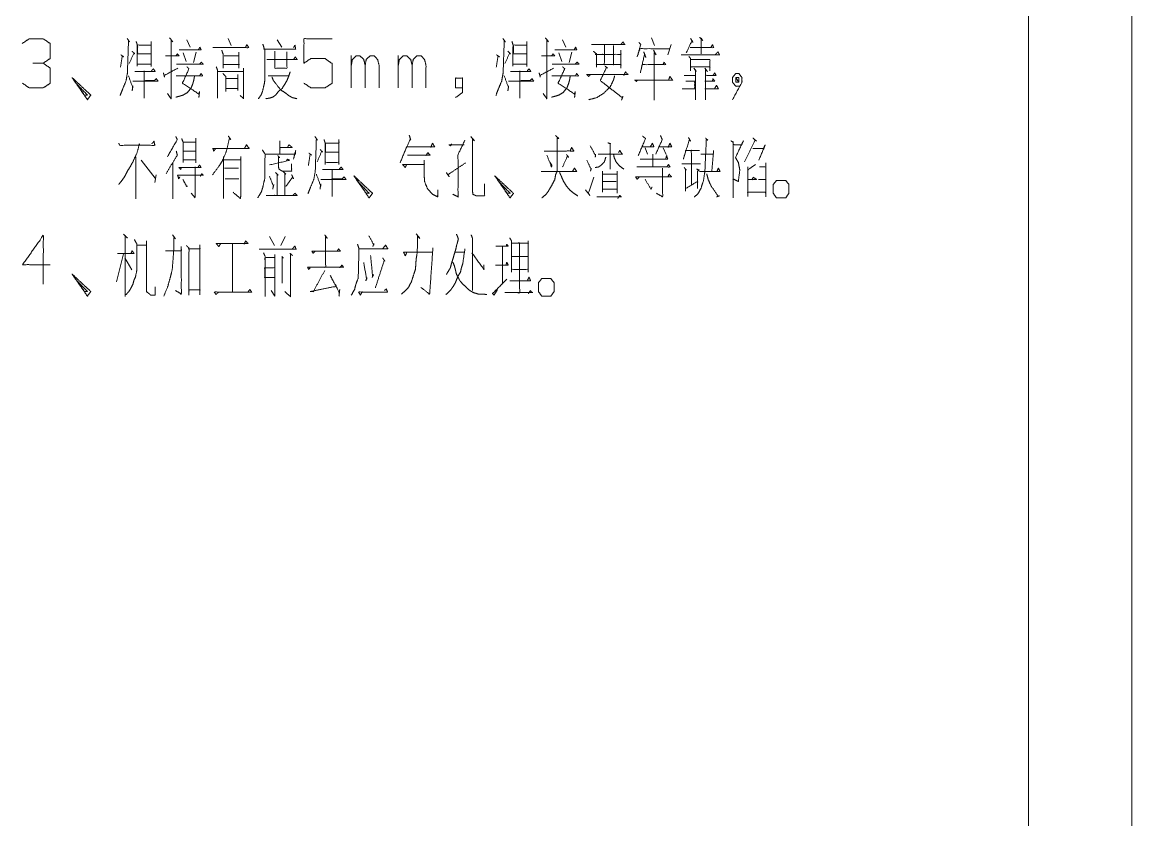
# Model space of a CAD drawing. Header units: millimetres. Extents: x 2210 to 79821, y -19430 to 2344.
# Drawn here: x 3760.3 to 3814.1, y 1716.4 to 1755.1 of the extents above; entities that cross this region are included whole.
import ezdxf

# ---------------------------------------------------------------- set-up
doc = ezdxf.new("R2010")
doc.units = ezdxf.units.MM
doc.layers.add('101', color=7, linetype='Continuous', true_color=0xffffff)

msp = doc.modelspace()

# ---------------------------------------------------------------- linework, layer by layer
at = {"layer": '101', "color": 133, "linetype": 'Continuous', "lineweight": 18}
for p, q in [((3814.079, 1492.822), (3814.079, 1789.822)), ((3809.079, 1497.822), (3809.079, 1784.822))]:
    msp.add_line(p, q, dxfattribs=at)
at = {"layer": '101', "color": 72, "linetype": 'Continuous', "lineweight": 18}
for p, q in [((3768.273, 1754.23), (3768.432, 1753.88)), ((3770.284, 1754.305), (3770.425, 1753.955)), ((3772.649, 1754.23), (3772.879, 1753.88)), ((3786.484, 1754.23), (3786.644, 1753.88)), ((3790.79, 1754.33), (3790.949, 1753.955)), ((3791.744, 1754.005), (3791.585, 1753.505)), ((3768.096, 1753.605), (3768.237, 1753.18)), ((3768.732, 1753.63), (3768.591, 1753.13)), ((3770.09, 1753.455), (3770.797, 1753.455)), ((3770.797, 1753.63), (3770.797, 1752.855)), ((3776.247, 1751.905), (3776.247, 1753.48)), ((3778.524, 1751.905), (3778.524, 1753.48)), ((3786.308, 1753.605), (3786.449, 1753.18)), ((3786.944, 1753.63), (3786.803, 1753.13)), ((3770.037, 1753.03), (3770.832, 1753.03)), ((3769.789, 1752.705), (3771.026, 1752.705)), ((3770.16, 1752.355), (3770.708, 1752.355)), ((3770.744, 1752.555), (3770.744, 1751.78)), ((3772.225, 1752.48), (3773.232, 1752.48)), ((3770.16, 1751.88), (3770.708, 1751.88)), ((3768.131, 1749.268), (3768.715, 1749.268)), ((3768.715, 1749.468), (3768.715, 1748.268)), ((3765.802, 1748.568), (3765.802, 1746.518)), ((3768.131, 1748.843), (3768.715, 1748.843)), ((3790.489, 1748.993), (3790.596, 1748.693)), ((3790.861, 1748.693), (3790.861, 1748.068)), ((3791.356, 1748.993), (3791.515, 1748.668)), ((3766.067, 1748.393), (3766.739, 1747.518)), ((3767.601, 1748.268), (3767.601, 1746.518)), ((3768.131, 1748.418), (3768.715, 1748.418)), ((3768.679, 1748.068), (3768.679, 1746.618)), ((3770.107, 1748.018), (3770.779, 1748.018)), ((3766.792, 1747.693), (3766.721, 1747.318)), ((3770.125, 1747.493), (3770.797, 1747.493)), ((3795.979, 1747.468), (3796.315, 1747.468)), ((3768.679, 1746.568), (3768.485, 1746.793)), ((3770.496, 1744.355), (3770.496, 1742.005)), ((3770.496, 1744.33), (3770.496, 1742.005)), ((3772.278, 1744.705), (3772.525, 1744.255)), ((3773.038, 1744.705), (3772.826, 1744.255)), ((3765.201, 1743.855), (3764.865, 1742.505)), ((3781.295, 1743.93), (3781.719, 1743.93)), ((3783.572, 1744.205), (3783.572, 1742.38)), ((3784.014, 1743.73), (3784.791, 1743.73)), ((3765.271, 1743.655), (3765.607, 1743.08)), ((3772.366, 1742.08), (3772.543, 1741.805))]:
    msp.add_line(p, q, dxfattribs=at)
for points, knots in [([(3761.319, 1753.105), (3761.655, 1753.33), (3761.655, 1754.055), (3761.319, 1754.28), (3760.63, 1754.28), (3760.294, 1754.055)], [0, 0, 0.153873, 0.429854, 0.583727, 0.846127, 1, 1]), ([(3765.378, 1754.305), (3765.501, 1754.13), (3765.448, 1754.205), (3765.395, 1752.63), (3765.325, 1752.23), (3765.165, 1751.855), (3765.042, 1751.53)], [0, 0, 0.070422, 0.10061, 0.618424, 0.751895, 0.885738, 1, 1]), ([(3765.819, 1754.155), (3765.872, 1754.005), (3765.872, 1752.955), (3765.872, 1753.055), (3766.544, 1753.055), (3766.544, 1752.955), (3766.544, 1754.155), (3766.544, 1753.98), (3765.89, 1753.98), (3765.89, 1753.555), (3766.526, 1753.555)], [0, 0, 0.030769, 0.233823, 0.253162, 0.383052, 0.402391, 0.634454, 0.668295, 0.794764, 0.876953, 1, 1]), ([(3767.442, 1754.33), (3767.601, 1754.13), (3767.513, 1754.205), (3767.513, 1751.38), (3767.336, 1751.63)], [0, 0, 0.072962, 0.106059, 0.912594, 1, 1]), ([(3769.542, 1753.855), (3771.274, 1753.855), (3771.185, 1754.005), (3771.115, 1753.855)], [0, 0, 0.835945, 0.919961, 1, 1]), ([(3771.96, 1754.03), (3772.03, 1753.78), (3773.55, 1753.78), (3773.515, 1753.98), (3773.444, 1753.855)], [0, 0, 0.122172, 0.836958, 0.932466, 1, 1]), ([(3773.953, 1752.13), (3774.289, 1751.905), (3774.978, 1751.905), (3775.314, 1752.13), (3775.314, 1753.08), (3774.978, 1753.33), (3774.289, 1753.33), (3773.953, 1753.105), (3773.953, 1754.28), (3775.314, 1754.28)], [0, 0, 0.062226, 0.168346, 0.230572, 0.376815, 0.441264, 0.547384, 0.60961, 0.790489, 1, 1]), ([(3783.589, 1754.305), (3783.713, 1754.13), (3783.66, 1754.205), (3783.607, 1752.63), (3783.536, 1752.23), (3783.377, 1751.855), (3783.254, 1751.53)], [0, 0, 0.070423, 0.10061, 0.618426, 0.751894, 0.885743, 1, 1]), ([(3784.031, 1754.155), (3784.084, 1754.005), (3784.084, 1752.955), (3784.084, 1753.055), (3784.756, 1753.055), (3784.756, 1752.955), (3784.756, 1754.155), (3784.756, 1753.98), (3784.102, 1753.98), (3784.102, 1753.555), (3784.738, 1753.555)], [0, 0, 0.030769, 0.233823, 0.253162, 0.383044, 0.402383, 0.634446, 0.668287, 0.794756, 0.876945, 1, 1]), ([(3785.654, 1754.33), (3785.813, 1754.13), (3785.724, 1754.205), (3785.724, 1751.38), (3785.548, 1751.63)], [0, 0, 0.072962, 0.106059, 0.912594, 1, 1]), ([(3787.895, 1754.005), (3789.503, 1754.005), (3789.415, 1754.13), (3789.309, 1754.005)], [0, 0, 0.835362, 0.91487, 1, 1]), ([(3787.983, 1753.68), (3788.125, 1753.555), (3788.125, 1752.905), (3788.125, 1753.03), (3789.309, 1753.03), (3789.309, 1752.855), (3789.309, 1753.73), (3789.309, 1753.53), (3788.072, 1753.53), (3788.513, 1753.53), (3788.513, 1753.98), (3788.513, 1753.03), (3788.955, 1753.03), (3788.955, 1753.955)], [0, 0, 0.024059, 0.106925, 0.122863, 0.27384, 0.296152, 0.407703, 0.433198, 0.590931, 0.647262, 0.70463, 0.825742, 0.882077, 1, 1]), ([(3790.189, 1754.105), (3790.277, 1754.005), (3790.101, 1753.405), (3790.242, 1753.805), (3791.656, 1753.805)], [0, 0, 0.051378, 0.292214, 0.455565, 1, 1]), ([(3792.695, 1754.305), (3792.801, 1754.105), (3792.766, 1754.205), (3792.483, 1753.605)], [0, 0, 0.227333, 0.333855, 1, 1]), ([(3792.678, 1753.855), (3793.809, 1753.855), (3793.756, 1754.005), (3793.685, 1753.88)], [0, 0, 0.788886, 0.899838, 1, 1]), ([(3793.137, 1754.355), (3793.279, 1754.205), (3793.208, 1754.305), (3793.208, 1753.555)], [0, 0, 0.191107, 0.304639, 1, 1]), ([(3765.077, 1753.505), (3765.218, 1753.405), (3765.148, 1753.455), (3765.059, 1752.905)], [0, 0, 0.212014, 0.318021, 1, 1]), ([(3765.625, 1753.68), (3765.749, 1753.555), (3765.713, 1753.605), (3765.484, 1753.08)], [0, 0, 0.217053, 0.292634, 1, 1]), ([(3767.247, 1753.455), (3767.901, 1753.455), (3767.813, 1753.555), (3767.742, 1753.455)], [0, 0, 0.718726, 0.865406, 1, 1]), ([(3767.901, 1753.755), (3768.962, 1753.755), (3768.909, 1753.88), (3768.838, 1753.755)], [0, 0, 0.79149, 0.892828, 1, 1]), ([(3769.966, 1753.73), (3770.037, 1753.53), (3770.037, 1752.855)], [0, 0, 0.239101, 1, 1]), ([(3772.048, 1753.78), (3772.048, 1752.23), (3772.03, 1752.105), (3771.942, 1751.73), (3771.871, 1751.555), (3771.747, 1751.38)], [0, 0, 0.628913, 0.680135, 0.836459, 0.913039, 1, 1]), ([(3772.154, 1753.28), (3773.621, 1753.28), (3773.533, 1753.405), (3773.444, 1753.28)], [0, 0, 0.827343, 0.913678, 1, 1]), ([(3772.543, 1753.68), (3772.543, 1752.855), (3773.126, 1752.855), (3773.126, 1753.655)], [0, 0, 0.373592, 0.637724, 1, 1]), ([(3776.247, 1753.005), (3776.3, 1753.28), (3776.477, 1753.455), (3776.672, 1753.455), (3776.848, 1753.28), (3776.919, 1753.005), (3776.919, 1751.905)], [0, 0, 0.11888, 0.224451, 0.306978, 0.412562, 0.533085, 1, 1]), ([(3776.919, 1753.005), (3776.972, 1753.28), (3777.149, 1753.455), (3777.361, 1753.455), (3777.52, 1753.28), (3777.591, 1753.005), (3777.591, 1751.905)], [0, 0, 0.118603, 0.223944, 0.313758, 0.413912, 0.534159, 1, 1]), ([(3778.524, 1753.005), (3778.577, 1753.28), (3778.754, 1753.455), (3778.948, 1753.455), (3779.125, 1753.28), (3779.195, 1753.005), (3779.195, 1751.905)], [0, 0, 0.118882, 0.224453, 0.306982, 0.412554, 0.53308, 1, 1]), ([(3779.195, 1753.005), (3779.248, 1753.28), (3779.425, 1753.455), (3779.637, 1753.455), (3779.796, 1753.28), (3779.867, 1753.005), (3779.867, 1751.905)], [0, 0, 0.118606, 0.223933, 0.313763, 0.413917, 0.534162, 1, 1]), ([(3783.289, 1753.505), (3783.43, 1753.405), (3783.36, 1753.455), (3783.271, 1752.905)], [0, 0, 0.212014, 0.318021, 1, 1]), ([(3783.837, 1753.68), (3783.961, 1753.555), (3783.925, 1753.605), (3783.695, 1753.08)], [0, 0, 0.217081, 0.292659, 1, 1]), ([(3785.459, 1753.455), (3786.113, 1753.455), (3786.025, 1753.555), (3785.954, 1753.455)], [0, 0, 0.718726, 0.865406, 1, 1]), ([(3786.113, 1753.755), (3787.174, 1753.755), (3787.121, 1753.88), (3787.05, 1753.755)], [0, 0, 0.791493, 0.892823, 1, 1]), ([(3790.419, 1753.655), (3790.525, 1753.38), (3790.454, 1753.505), (3790.26, 1752.63), (3790.348, 1753.03), (3791.479, 1753.03), (3791.409, 1753.155), (3791.356, 1753.03)], [0, 0, 0.093421, 0.138937, 0.423046, 0.552892, 0.911446, 0.956962, 1, 1]), ([(3790.896, 1753.73), (3791.02, 1753.505), (3790.931, 1753.605), (3790.931, 1751.305)], [0, 0, 0.095448, 0.145059, 1, 1]), ([(3792.236, 1753.505), (3794.092, 1753.505), (3794.021, 1753.655), (3793.897, 1753.53)], [0, 0, 0.844507, 0.919967, 1, 1]), ([(3792.607, 1753.43), (3792.695, 1753.33), (3792.695, 1752.73), (3792.695, 1752.93), (3793.632, 1752.93), (3793.632, 1752.73), (3793.632, 1753.28), (3792.678, 1753.28)], [0, 0, 0.037336, 0.205182, 0.261133, 0.523193, 0.579144, 0.733002, 1, 1]), ([(3760.312, 1752.13), (3760.63, 1751.905), (3761.319, 1751.905), (3761.655, 1752.13), (3761.655, 1752.855), (3761.319, 1753.105), (3760.807, 1753.105)], [0, 0, 0.124123, 0.343689, 0.472444, 0.703374, 0.836728, 1, 1]), ([(3767.141, 1752.63), (3767.194, 1752.43), (3767.177, 1752.505), (3767.831, 1752.855)], [0, 0, 0.201719, 0.27684, 1, 1]), ([(3767.778, 1753.055), (3769.068, 1753.055), (3768.98, 1753.155), (3768.891, 1753.055)], [0, 0, 0.828585, 0.914293, 1, 1]), ([(3768.273, 1752.93), (3768.379, 1752.83), (3768.061, 1752.13), (3768.856, 1751.605), (3768.891, 1751.73), (3768.856, 1751.43)], [0, 0, 0.063395, 0.397755, 0.812163, 0.868648, 1, 1]), ([(3769.701, 1752.93), (3769.754, 1752.78), (3769.754, 1751.405)], [0, 0, 0.103713, 1, 1]), ([(3771.026, 1752.855), (3771.026, 1751.38), (3770.867, 1751.53)], [0, 0, 0.870898, 1, 1]), ([(3785.353, 1752.63), (3785.406, 1752.43), (3785.389, 1752.505), (3786.043, 1752.855)], [0, 0, 0.201712, 0.276826, 1, 1]), ([(3785.99, 1753.055), (3787.28, 1753.055), (3787.191, 1753.155), (3787.103, 1753.055)], [0, 0, 0.828585, 0.914293, 1, 1]), ([(3786.484, 1752.93), (3786.591, 1752.83), (3786.272, 1752.13), (3787.068, 1751.605), (3787.103, 1751.73), (3787.068, 1751.43)], [0, 0, 0.063395, 0.397755, 0.812163, 0.868648, 1, 1]), ([(3788.549, 1752.955), (3788.673, 1752.855), (3788.62, 1752.905), (3788.319, 1752.255), (3789.38, 1751.43), (3789.415, 1751.505), (3789.344, 1751.305)], [0, 0, 0.061505, 0.089673, 0.366509, 0.885947, 0.917998, 1, 1]), ([(3792.854, 1752.855), (3792.96, 1752.705), (3792.925, 1752.78), (3792.925, 1751.33)], [0, 0, 0.107006, 0.155302, 1, 1]), ([(3793.385, 1752.855), (3793.508, 1752.705), (3793.42, 1752.78), (3793.42, 1751.33), (3793.42, 1752.505), (3793.932, 1752.505), (3793.862, 1752.63), (3793.773, 1752.505)], [0, 0, 0.051924, 0.082879, 0.4701, 0.783883, 0.920769, 0.959118, 1, 1]), ([(3762.854, 1752.18), (3763.455, 1751.555), (3763.313, 1751.555), (3762.712, 1752.405), (3763.455, 1751.33), (3763.614, 1751.555), (3762.712, 1752.405)], [0, 0, 0.178022, 0.207052, 0.420792, 0.689029, 0.745607, 1, 1]), ([(3765.448, 1752.48), (3765.66, 1751.905), (3765.66, 1752.005), (3765.625, 1751.755)], [0, 0, 0.634876, 0.738467, 1, 1]), ([(3765.66, 1752.23), (3766.88, 1752.23), (3766.792, 1752.355), (3766.703, 1752.255), (3766.208, 1752.255), (3766.208, 1752.73), (3766.208, 1751.405)], [0, 0, 0.320854, 0.36113, 0.396239, 0.526441, 0.651406, 1, 1]), ([(3765.749, 1752.705), (3766.739, 1752.705), (3766.65, 1752.83), (3766.562, 1752.73)], [0, 0, 0.775495, 0.895434, 1, 1]), ([(3768.644, 1752.455), (3768.608, 1752.255), (3768.555, 1752.08), (3768.485, 1751.905), (3768.308, 1751.68), (3768.096, 1751.555), (3767.937, 1751.505), (3767.742, 1751.455)], [0, 0, 0.13773, 0.261742, 0.389752, 0.583788, 0.750763, 0.863852, 1, 1]), ([(3767.76, 1752.48), (3769.05, 1752.48), (3768.962, 1752.605), (3768.909, 1752.505)], [0, 0, 0.828936, 0.927274, 1, 1]), ([(3770.019, 1752.605), (3770.16, 1752.455), (3770.16, 1751.73)], [0, 0, 0.221381, 1, 1]), ([(3773.285, 1752.68), (3773.197, 1752.43), (3773.126, 1752.255), (3773.02, 1752.08), (3772.896, 1751.88), (3772.737, 1751.755), (3772.578, 1751.555), (3772.437, 1751.455), (3772.278, 1751.405), (3772.101, 1751.38)], [0, 0, 0.141795, 0.242724, 0.352145, 0.477915, 0.586104, 0.722767, 0.815376, 0.90455, 1, 1]), ([(3772.401, 1752.43), (3772.472, 1752.255), (3772.826, 1751.805), (3773.055, 1751.655), (3773.214, 1751.53), (3773.391, 1751.43), (3773.603, 1751.38)], [0, 0, 0.113789, 0.458794, 0.624231, 0.746205, 0.868632, 1, 1]), ([(3781.631, 1751.905), (3781.295, 1751.905), (3781.295, 1752.38), (3781.631, 1752.38), (3781.631, 1751.68), (3781.295, 1751.43)], [0, 0, 0.148243, 0.357933, 0.506176, 0.815191, 1, 1]), ([(3783.66, 1752.48), (3783.872, 1751.905), (3783.872, 1752.005), (3783.837, 1751.755)], [0, 0, 0.634871, 0.738464, 1, 1]), ([(3783.872, 1752.23), (3785.092, 1752.23), (3785.003, 1752.355), (3784.915, 1752.255), (3784.42, 1752.255), (3784.42, 1752.73), (3784.42, 1751.405)], [0, 0, 0.320862, 0.361137, 0.396246, 0.526446, 0.651409, 1, 1]), ([(3783.961, 1752.705), (3784.95, 1752.705), (3784.862, 1752.83), (3784.774, 1752.73)], [0, 0, 0.775503, 0.895429, 1, 1]), ([(3786.856, 1752.455), (3786.82, 1752.255), (3786.767, 1752.08), (3786.697, 1751.905), (3786.52, 1751.68), (3786.308, 1751.555), (3786.149, 1751.505), (3785.954, 1751.455)], [0, 0, 0.137731, 0.261743, 0.389755, 0.583809, 0.750761, 0.863851, 1, 1]), ([(3785.972, 1752.48), (3787.262, 1752.48), (3787.174, 1752.605), (3787.121, 1752.505)], [0, 0, 0.828934, 0.927287, 1, 1]), ([(3787.842, 1752.555), (3787.753, 1752.455), (3787.665, 1752.555), (3789.645, 1752.555), (3789.539, 1752.68), (3789.45, 1752.505)], [0, 0, 0.051205, 0.102409, 0.861897, 0.924784, 1, 1]), ([(3789.008, 1752.48), (3788.955, 1752.28), (3788.796, 1751.955), (3788.46, 1751.63), (3788.142, 1751.43), (3787.753, 1751.33)], [0, 0, 0.114102, 0.313644, 0.571354, 0.778587, 1, 1]), ([(3790.118, 1752.28), (3790.065, 1752.205), (3789.995, 1752.28), (3791.815, 1752.28), (3791.691, 1752.455), (3791.621, 1752.28)], [0, 0, 0.037971, 0.080585, 0.83334, 0.92196, 1, 1]), ([(3792.377, 1752.505), (3792.943, 1752.505), (3792.89, 1752.505), (3792.925, 1752.505), (3792.925, 1752.23), (3792.465, 1752.23), (3792.89, 1752.23), (3792.89, 1751.855), (3792.289, 1751.855)], [0, 0, 0.202829, 0.221848, 0.234523, 0.333136, 0.497925, 0.650039, 0.784511, 1, 1]), ([(3793.385, 1752.23), (3793.862, 1752.23), (3793.773, 1752.355), (3793.756, 1752.23)], [0, 0, 0.630801, 0.833147, 1, 1]), ([(3795.025, 1751.98), (3794.883, 1751.98), (3794.724, 1752.18), (3794.724, 1752.405), (3794.883, 1752.605), (3795.025, 1752.605), (3795.184, 1752.405), (3795.184, 1752.18), (3794.724, 1751.33)], [0, 0, 0.057341, 0.16098, 0.252232, 0.355877, 0.413219, 0.516864, 0.608116, 1, 1]), ([(3794.883, 1752.18), (3795.025, 1752.18), (3794.883, 1752.405), (3794.883, 1752.18)], [0, 0, 0.223671, 0.644056, 1, 1]), ([(3795.025, 1752.18), (3795.025, 1752.405), (3794.883, 1752.405)], [0, 0, 0.614104, 1, 1]), ([(3793.385, 1751.855), (3794.039, 1751.855), (3793.95, 1752.03), (3793.862, 1751.88)], [0, 0, 0.638563, 0.829994, 1, 1]), ([(3779.054, 1749.618), (3779.125, 1749.368), (3779.107, 1749.443), (3778.612, 1748.268), (3778.93, 1749.043), (3780.291, 1749.043), (3780.185, 1749.218), (3780.097, 1749.018)], [0, 0, 0.061365, 0.079567, 0.380702, 0.578566, 0.90002, 0.948353, 1, 1]), ([(3764.971, 1749.218), (3765.024, 1749.118), (3766.721, 1749.118), (3766.685, 1749.318), (3766.579, 1749.193)], [0, 0, 0.051989, 0.831417, 0.924705, 1, 1]), ([(3765.978, 1749.118), (3765.978, 1749.193), (3765.855, 1748.743), (3765.66, 1748.318), (3765.537, 1748.093), (3765.395, 1747.868), (3765.271, 1747.618), (3765.112, 1747.393), (3764.971, 1747.218)], [0, 0, 0.03245, 0.23439, 0.436624, 0.547733, 0.662718, 0.783416, 0.902651, 1, 1]), ([(3767.742, 1749.543), (3767.813, 1749.393), (3767.336, 1748.568)], [0, 0, 0.148193, 1, 1]), ([(3768.025, 1749.443), (3768.096, 1749.268), (3768.096, 1748.293)], [0, 0, 0.16218, 1, 1]), ([(3769.683, 1748.968), (3769.577, 1748.843), (3769.542, 1748.968), (3771.291, 1748.968), (3771.168, 1749.143), (3771.079, 1748.993)], [0, 0, 0.067408, 0.120817, 0.840297, 0.928419, 1, 1]), ([(3770.284, 1749.568), (3770.408, 1749.393), (3770.337, 1749.468), (3770.213, 1748.893), (3770.037, 1748.443), (3769.877, 1748.168), (3769.524, 1747.693)], [0, 0, 0.093232, 0.138064, 0.393917, 0.604232, 0.742424, 1, 1]), ([(3772.79, 1749.343), (3772.79, 1748.693), (3772.79, 1749.018), (3773.374, 1749.018), (3773.232, 1749.143), (3773.161, 1749.043)], [0, 0, 0.347702, 0.521553, 0.833541, 0.934489, 1, 1]), ([(3774.483, 1749.543), (3774.607, 1749.368), (3774.554, 1749.443), (3774.501, 1747.868), (3774.43, 1747.468), (3774.271, 1747.093), (3774.148, 1746.768)], [0, 0, 0.070423, 0.100602, 0.61842, 0.751889, 0.885738, 1, 1]), ([(3774.925, 1749.393), (3774.978, 1749.243), (3774.978, 1748.193), (3774.978, 1748.293), (3775.65, 1748.293), (3775.65, 1748.193), (3775.65, 1749.393), (3775.65, 1749.218), (3774.996, 1749.218), (3774.996, 1748.793), (3775.632, 1748.793)], [0, 0, 0.030769, 0.233824, 0.253164, 0.383047, 0.402386, 0.634451, 0.668293, 0.794762, 0.876952, 1, 1]), ([(3781.101, 1749.193), (3781.065, 1749.093), (3780.977, 1749.143), (3781.719, 1749.143)], [0, 0, 0.111652, 0.218549, 1, 1]), ([(3781.755, 1749.368), (3781.419, 1748.668), (3781.419, 1746.618), (3781.171, 1746.743)], [0, 0, 0.250158, 0.910682, 1, 1]), ([(3782.038, 1749.543), (3782.214, 1749.343), (3782.126, 1749.393), (3782.126, 1746.868), (3782.144, 1746.743), (3782.303, 1746.668), (3782.709, 1746.668), (3782.709, 1747.243)], [0, 0, 0.0639, 0.088211, 0.692701, 0.722923, 0.765018, 0.862346, 1, 1]), ([(3786.149, 1749.593), (3786.308, 1749.443), (3786.219, 1749.468), (3786.219, 1747.843), (3786.149, 1747.693), (3786.113, 1747.468), (3785.972, 1747.193), (3785.813, 1746.918), (3785.689, 1746.743), (3785.477, 1746.568)], [0, 0, 0.06346, 0.09012, 0.561775, 0.609907, 0.676014, 0.765765, 0.857977, 0.920184, 1, 1]), ([(3787.824, 1749.093), (3788.072, 1748.643), (3788.089, 1748.693), (3788.072, 1748.543)], [0, 0, 0.715654, 0.789548, 1, 1]), ([(3788.673, 1749.243), (3788.814, 1749.193), (3788.796, 1749.218), (3788.796, 1747.968), (3788.796, 1748.693), (3788.213, 1748.693), (3789.38, 1748.693), (3789.256, 1748.868), (3789.203, 1748.768)], [0, 0, 0.035437, 0.042675, 0.337976, 0.509249, 0.647043, 0.922631, 0.973262, 1, 1]), ([(3790.366, 1749.568), (3790.507, 1749.443), (3790.154, 1748.618)], [0, 0, 0.173729, 1, 1]), ([(3790.366, 1749.043), (3790.914, 1749.043), (3790.843, 1749.218), (3790.737, 1749.043)], [0, 0, 0.582075, 0.782592, 1, 1]), ([(3791.232, 1749.593), (3791.32, 1749.393), (3791.002, 1748.693)], [0, 0, 0.221401, 1, 1]), ([(3791.161, 1749.043), (3791.78, 1749.043), (3791.691, 1749.218), (3791.603, 1749.018)], [0, 0, 0.598663, 0.788405, 1, 1]), ([(3792.589, 1749.493), (3792.695, 1749.318), (3792.625, 1749.368), (3792.342, 1748.443), (3792.465, 1748.868), (3793.119, 1748.868), (3792.731, 1748.868), (3792.731, 1747.218), (3792.731, 1748.218), (3792.271, 1748.218), (3793.172, 1748.218)], [0, 0, 0.030294, 0.043113, 0.186306, 0.251833, 0.348648, 0.406214, 0.650478, 0.798519, 0.86655, 1, 1]), ([(3793.42, 1749.468), (3793.526, 1749.368), (3793.455, 1749.393), (3793.385, 1747.843), (3793.314, 1747.393), (3793.19, 1747.018), (3793.049, 1746.768), (3792.872, 1746.618)], [0, 0, 0.046402, 0.070282, 0.564135, 0.709119, 0.834806, 0.926218, 1, 1]), ([(3794.636, 1749.343), (3794.76, 1749.268), (3794.76, 1746.568), (3794.76, 1749.143), (3795.166, 1749.143), (3795.255, 1749.343), (3794.866, 1748.518), (3795.007, 1748.293), (3795.078, 1747.918), (3795.007, 1747.368), (3794.742, 1747.493)], [0, 0, 0.017115, 0.336571, 0.641237, 0.689338, 0.715208, 0.823117, 0.854558, 0.899709, 0.965319, 1, 1]), ([(3795.714, 1749.468), (3795.891, 1749.318), (3795.82, 1749.368), (3795.308, 1748.318)], [0, 0, 0.155927, 0.214163, 1, 1]), ([(3795.714, 1748.968), (3796.227, 1748.968), (3796.315, 1749.143), (3795.997, 1748.393)], [0, 0, 0.336493, 0.465193, 1, 1]), ([(3767.76, 1748.843), (3767.813, 1748.643), (3767.265, 1747.743)], [0, 0, 0.164142, 1, 1]), ([(3770.054, 1746.543), (3770.054, 1748.568), (3770.054, 1748.418), (3770.885, 1748.418), (3770.885, 1748.568), (3770.885, 1746.643), (3770.867, 1746.543), (3770.514, 1746.843)], [0, 0, 0.358666, 0.385235, 0.532371, 0.55894, 0.899897, 0.91788, 1, 1]), ([(3771.942, 1748.893), (3772.066, 1748.693), (3772.048, 1747.493), (3771.96, 1747.093), (3771.889, 1746.868), (3771.712, 1746.568)], [0, 0, 0.096817, 0.590902, 0.759559, 0.856655, 1, 1]), ([(3772.066, 1748.693), (3773.533, 1748.693), (3773.55, 1748.868), (3773.444, 1748.443)], [0, 0, 0.704986, 0.78951, 1, 1]), ([(3772.684, 1748.618), (3772.773, 1748.518), (3772.72, 1748.543), (3772.72, 1748.068), (3772.737, 1747.968), (3772.896, 1747.868), (3773.356, 1747.868), (3773.356, 1748.218)], [0, 0, 0.075569, 0.108773, 0.377726, 0.435229, 0.54162, 0.801819, 1, 1]), ([(3774.183, 1748.743), (3774.324, 1748.643), (3774.254, 1748.693), (3774.165, 1748.143)], [0, 0, 0.21204, 0.31808, 1, 1]), ([(3774.731, 1748.918), (3774.855, 1748.793), (3774.819, 1748.843), (3774.59, 1748.318)], [0, 0, 0.217081, 0.292659, 1, 1]), ([(3778.966, 1748.643), (3780.062, 1748.643), (3779.956, 1748.768), (3779.867, 1748.618)], [0, 0, 0.764253, 0.878577, 1, 1]), ([(3785.601, 1748.843), (3787.032, 1748.843), (3786.926, 1749.018), (3786.856, 1748.843)], [0, 0, 0.784468, 0.896585, 1, 1]), ([(3785.724, 1748.643), (3785.954, 1748.068), (3785.972, 1748.143), (3785.866, 1748.318)], [0, 0, 0.687321, 0.772849, 1, 1]), ([(3786.679, 1748.668), (3786.785, 1748.543), (3786.714, 1748.568), (3786.484, 1748.068)], [0, 0, 0.207707, 0.30272, 1, 1]), ([(3788.584, 1748.543), (3788.513, 1748.318), (3788.372, 1748.168), (3788.231, 1748.068), (3788.072, 1748.043)], [0, 0, 0.303871, 0.569424, 0.792537, 1, 1]), ([(3788.955, 1748.693), (3788.991, 1748.518), (3789.079, 1748.318), (3789.22, 1748.143), (3789.45, 1747.968)], [0, 0, 0.195973, 0.436003, 0.682958, 1, 1]), ([(3790.242, 1748.443), (3791.585, 1748.443), (3791.532, 1748.618), (3791.479, 1748.443)], [0, 0, 0.786012, 0.893003, 1, 1]), ([(3793.19, 1748.693), (3793.791, 1748.693), (3793.809, 1748.868), (3793.72, 1747.868)], [0, 0, 0.337484, 0.436253, 1, 1]), ([(3768.008, 1748.043), (3767.972, 1747.943), (3767.901, 1748.043), (3768.962, 1748.043), (3768.891, 1748.168), (3768.821, 1748.068)], [0, 0, 0.068204, 0.146954, 0.828898, 0.92125, 1, 1]), ([(3772.278, 1748.168), (3773.267, 1748.393), (3773.144, 1748.443), (3773.108, 1748.368)], [0, 0, 0.824285, 0.93266, 1, 1]), ([(3774.855, 1747.943), (3775.844, 1747.943), (3775.756, 1748.068), (3775.668, 1747.968)], [0, 0, 0.775505, 0.89545, 1, 1]), ([(3778.93, 1748.193), (3778.86, 1748.043), (3778.736, 1748.193), (3779.779, 1748.193), (3779.779, 1748.393), (3779.779, 1747.718), (3779.796, 1747.368), (3779.938, 1747.018), (3780.185, 1746.743), (3780.433, 1746.618), (3780.433, 1746.968)], [0, 0, 0.04142, 0.089991, 0.350491, 0.400454, 0.569069, 0.656615, 0.750909, 0.843324, 0.912571, 1, 1]), ([(3780.853, 1747.793), (3780.995, 1747.593), (3780.924, 1747.693), (3781.79, 1748.268)], [0, 0, 0.174083, 0.261125, 1, 1]), ([(3785.442, 1747.843), (3787.174, 1747.843), (3787.068, 1748.018), (3786.962, 1747.843)], [0, 0, 0.808892, 0.904446, 1, 1]), ([(3787.665, 1748.393), (3787.877, 1747.943), (3787.877, 1748.018), (3787.842, 1747.868)], [0, 0, 0.684684, 0.787895, 1, 1]), ([(3790.083, 1748.068), (3791.691, 1748.068), (3791.621, 1748.193), (3791.532, 1748.068)], [0, 0, 0.844277, 0.919655, 1, 1]), ([(3791.338, 1748.018), (3791.338, 1746.618), (3791.037, 1746.793)], [0, 0, 0.80103, 1, 1]), ([(3792.377, 1748.043), (3792.483, 1747.918), (3792.448, 1747.968), (3792.448, 1746.893), (3792.448, 1747.018), (3793.031, 1747.368), (3793.031, 1747.018), (3793.031, 1747.868), (3793.119, 1747.918), (3792.978, 1747.968)], [0, 0, 0.046096, 0.063312, 0.365541, 0.400682, 0.591916, 0.690315, 0.929287, 0.957837, 1, 1]), ([(3793.119, 1747.843), (3794.127, 1747.843), (3794.039, 1748.018), (3793.968, 1747.843)], [0, 0, 0.723626, 0.86444, 1, 1]), ([(3795.838, 1748.193), (3795.467, 1747.918), (3795.467, 1748.068), (3795.467, 1746.643), (3795.467, 1746.843), (3796.333, 1746.843), (3796.333, 1746.618), (3796.333, 1748.268), (3796.333, 1748.068), (3796.032, 1748.068)], [0, 0, 0.084318, 0.111699, 0.371808, 0.408316, 0.566399, 0.607468, 0.908647, 0.945155, 1, 1]), ([(3767.937, 1747.593), (3767.884, 1747.493), (3767.831, 1747.668), (3769.068, 1747.668), (3768.997, 1747.743), (3768.927, 1747.618)], [0, 0, 0.063576, 0.166307, 0.861412, 0.919312, 1, 1]), ([(3768.078, 1747.468), (3768.273, 1747.118), (3768.308, 1747.143)], [0, 0, 0.902355, 1, 1]), ([(3772.578, 1747.793), (3772.702, 1747.668), (3772.649, 1747.718), (3772.649, 1746.693), (3772.119, 1746.693), (3773.621, 1746.693), (3773.515, 1746.793), (3773.409, 1746.693)], [0, 0, 0.048884, 0.069144, 0.354034, 0.501408, 0.918977, 0.959488, 1, 1]), ([(3772.278, 1747.618), (3772.472, 1747.143), (3772.49, 1747.218), (3772.437, 1746.993)], [0, 0, 0.6248, 0.718609, 1, 1]), ([(3772.949, 1747.843), (3773.073, 1747.718), (3773.02, 1747.743), (3773.02, 1746.668)], [0, 0, 0.134314, 0.179062, 1, 1]), ([(3773.356, 1747.693), (3773.444, 1747.493), (3773.391, 1747.568), (3773.073, 1747.118)], [0, 0, 0.253766, 0.360373, 1, 1]), ([(3774.554, 1747.718), (3774.766, 1747.143), (3774.766, 1747.243), (3774.731, 1746.993)], [0, 0, 0.634871, 0.738464, 1, 1]), ([(3774.766, 1747.468), (3775.986, 1747.468), (3775.897, 1747.593), (3775.809, 1747.493), (3775.314, 1747.493), (3775.314, 1747.968), (3775.314, 1746.643)], [0, 0, 0.320856, 0.361126, 0.396236, 0.526438, 0.651403, 1, 1]), ([(3776.512, 1747.418), (3777.113, 1746.793), (3776.972, 1746.793), (3776.371, 1747.643), (3777.113, 1746.568), (3777.273, 1746.793), (3776.371, 1747.643)], [0, 0, 0.178026, 0.207064, 0.420797, 0.689032, 0.745609, 1, 1]), ([(3783.342, 1747.418), (3783.943, 1746.793), (3783.801, 1746.793), (3783.2, 1747.643), (3783.943, 1746.568), (3784.102, 1746.793), (3783.2, 1747.643)], [0, 0, 0.178028, 0.207066, 0.420802, 0.689039, 0.745613, 1, 1]), ([(3786.343, 1747.793), (3786.431, 1747.618), (3786.52, 1747.393), (3786.679, 1747.143), (3786.82, 1746.968), (3787.032, 1746.793), (3787.227, 1746.668)], [0, 0, 0.133805, 0.29878, 0.501025, 0.654589, 0.842247, 1, 1]), ([(3787.594, 1746.968), (3787.806, 1746.693), (3787.736, 1746.793), (3788.001, 1747.568)], [0, 0, 0.269465, 0.364485, 1, 1]), ([(3788.425, 1747.868), (3788.425, 1746.843), (3788.425, 1746.993), (3789.132, 1746.993), (3789.132, 1746.793), (3789.132, 1747.868), (3789.132, 1747.718), (3788.425, 1747.718), (3788.425, 1747.368), (3789.079, 1747.368)], [0, 0, 0.204266, 0.23416, 0.37505, 0.414909, 0.629139, 0.659029, 0.799919, 0.869672, 1, 1]), ([(3790.189, 1747.568), (3790.101, 1747.468), (3790.03, 1747.593), (3791.762, 1747.593), (3791.656, 1747.718), (3791.585, 1747.568)], [0, 0, 0.057061, 0.118455, 0.859005, 0.929103, 1, 1]), ([(3790.489, 1747.468), (3790.772, 1746.993), (3790.825, 1747.093)], [0, 0, 0.83005, 1, 1]), ([(3793.473, 1747.743), (3793.544, 1747.468), (3793.685, 1747.143), (3794.039, 1746.643), (3794.092, 1746.668), (3793.95, 1746.618)], [0, 0, 0.194571, 0.437441, 0.85705, 0.897235, 1, 1]), ([(3795.502, 1747.468), (3795.891, 1747.468), (3795.732, 1747.568), (3795.661, 1747.443)], [0, 0, 0.539807, 0.800653, 1, 1]), ([(3796.7, 1746.793), (3796.7, 1747.218), (3796.859, 1747.418), (3797.301, 1747.418), (3797.46, 1747.218), (3797.46, 1746.793), (3797.301, 1746.568), (3796.859, 1746.568), (3796.7, 1746.793)], [0, 0, 0.152008, 0.243396, 0.401444, 0.492841, 0.64485, 0.743405, 0.901453, 1, 1]), ([(3788.142, 1746.618), (3789.344, 1746.618), (3789.256, 1746.693), (3789.167, 1746.543)], [0, 0, 0.805615, 0.88331, 1, 1]), ([(3761.655, 1743.33), (3760.312, 1743.33), (3761.319, 1744.755), (3761.319, 1742.38)], [0, 0, 0.245868, 0.565295, 1, 1]), ([(3765.201, 1744.805), (3765.395, 1744.63), (3765.289, 1744.73), (3765.289, 1741.78)], [0, 0, 0.077913, 0.121336, 1, 1]), ([(3767.583, 1744.78), (3767.725, 1744.58), (3767.654, 1744.68), (3767.636, 1744.005), (3767.601, 1743.505), (3767.566, 1743.08), (3767.477, 1742.73), (3767.354, 1742.28), (3767.159, 1741.805)], [0, 0, 0.073972, 0.110956, 0.314873, 0.466248, 0.595041, 0.704056, 0.844998, 1, 1]), ([(3774.961, 1744.78), (3775.084, 1744.605), (3774.996, 1744.68), (3774.996, 1743.205), (3774.13, 1743.205), (3775.88, 1743.205), (3775.791, 1743.305), (3775.685, 1743.18)], [0, 0, 0.045422, 0.069991, 0.382592, 0.566136, 0.936976, 0.965261, 1, 1]), ([(3779.39, 1744.83), (3779.567, 1744.605), (3779.461, 1744.705), (3779.443, 1743.93), (3779.39, 1743.605), (3779.372, 1743.33), (3779.355, 1743.105), (3779.266, 1742.83), (3779.16, 1742.505), (3779.036, 1742.255), (3778.877, 1742.08), (3778.683, 1741.905)], [0, 0, 0.083049, 0.125355, 0.350353, 0.445931, 0.525912, 0.591419, 0.675254, 0.774476, 0.855435, 0.924077, 1, 1]), ([(3781.348, 1744.805), (3781.437, 1744.58), (3781.348, 1744.255), (3781.313, 1744.08), (3781.242, 1743.855), (3781.171, 1743.605), (3781.101, 1743.38), (3781.048, 1743.18), (3780.959, 1743.03), (3780.853, 1742.855)], [0, 0, 0.116545, 0.278924, 0.364996, 0.478699, 0.603958, 0.717661, 0.817411, 0.901351, 1, 1]), ([(3782.055, 1744.78), (3782.126, 1744.605), (3782.126, 1742.08)], [0, 0, 0.069549, 1, 1]), ([(3765.731, 1744.555), (3765.855, 1744.33), (3765.855, 1743.08), (3765.784, 1742.73), (3765.713, 1742.58), (3765.66, 1742.38), (3765.572, 1742.205), (3765.466, 1742.03), (3765.325, 1741.88)], [0, 0, 0.090306, 0.529915, 0.655493, 0.713814, 0.786583, 0.855532, 0.927494, 1, 1]), ([(3765.872, 1744.28), (3766.314, 1744.28), (3766.314, 1744.48), (3766.314, 1742.03), (3766.438, 1741.93), (3766.526, 1741.855), (3766.739, 1741.855), (3766.739, 1742.255)], [0, 0, 0.111057, 0.161323, 0.777056, 0.817031, 0.846163, 0.899473, 1, 1]), ([(3767.247, 1744.005), (3768.008, 1744.005), (3768.008, 1744.205), (3768.008, 1741.905), (3767.725, 1742.08)], [0, 0, 0.211554, 0.267221, 0.907435, 1, 1]), ([(3768.255, 1744.255), (3768.379, 1744.13), (3768.379, 1741.855), (3768.379, 1742.105), (3768.909, 1742.105), (3768.909, 1741.88), (3768.909, 1744.28), (3768.909, 1744.105), (3768.343, 1744.105)], [0, 0, 0.026662, 0.371532, 0.409428, 0.489808, 0.523916, 0.887734, 0.914262, 1, 1]), ([(3769.913, 1744.355), (3769.824, 1744.205), (3769.701, 1744.355), (3771.238, 1744.355), (3771.132, 1744.48), (3771.044, 1744.33)], [0, 0, 0.077578, 0.164221, 0.849386, 0.922422, 1, 1]), ([(3771.783, 1744.08), (3773.568, 1744.08), (3773.515, 1744.23), (3773.391, 1744.105)], [0, 0, 0.841997, 0.917036, 1, 1]), ([(3776.548, 1744.33), (3776.619, 1744.105), (3776.583, 1742.68), (3776.459, 1742.355), (3776.406, 1742.13), (3776.247, 1741.855)], [0, 0, 0.092202, 0.649467, 0.785423, 0.875797, 1, 1]), ([(3776.619, 1744.105), (3778.015, 1744.105), (3777.909, 1744.28), (3777.767, 1744.105)], [0, 0, 0.764721, 0.876786, 1, 1]), ([(3777.096, 1744.73), (3777.343, 1744.28), (3777.343, 1744.355), (3777.29, 1744.205)], [0, 0, 0.686876, 0.787202, 1, 1]), ([(3783.254, 1744.23), (3783.854, 1744.23), (3783.784, 1744.33), (3783.748, 1744.205)], [0, 0, 0.704262, 0.847768, 1, 1]), ([(3783.925, 1744.63), (3784.014, 1744.48), (3784.014, 1742.98), (3784.014, 1743.105), (3784.827, 1743.105), (3784.827, 1742.98), (3784.827, 1744.48), (3784.827, 1744.38), (3784.014, 1744.38), (3784.402, 1744.38), (3784.402, 1741.98), (3783.695, 1741.98), (3785.039, 1741.98), (3784.95, 1742.03), (3784.933, 1742.08), (3784.827, 1741.93)], [0, 0, 0.016859, 0.1621, 0.174203, 0.252929, 0.265032, 0.410273, 0.419956, 0.498682, 0.536334, 0.768719, 0.837177, 0.967245, 0.977078, 0.982213, 1, 1]), ([(3764.918, 1743.88), (3765.713, 1743.88), (3765.625, 1744.005), (3765.554, 1743.855)], [0, 0, 0.713783, 0.851163, 1, 1]), ([(3771.995, 1743.905), (3772.066, 1743.73), (3772.066, 1741.78), (3772.066, 1743.68), (3772.543, 1743.68), (3772.543, 1743.805), (3772.543, 1741.805), (3772.543, 1743.18), (3772.048, 1743.18), (3772.048, 1742.705), (3772.525, 1742.705)], [0, 0, 0.019944, 0.226007, 0.426786, 0.477218, 0.490427, 0.701774, 0.847075, 0.899372, 0.949568, 1, 1]), ([(3772.879, 1743.73), (3772.967, 1743.655), (3772.896, 1743.68), (3772.896, 1742.43)], [0, 0, 0.080454, 0.132495, 1, 1]), ([(3773.267, 1743.88), (3773.391, 1743.78), (3773.303, 1743.855), (3773.303, 1741.78), (3773.02, 1742.03)], [0, 0, 0.058327, 0.100826, 0.861616, 1, 1]), ([(3774.483, 1743.98), (3774.395, 1743.88), (3774.342, 1743.98), (3775.721, 1743.98), (3775.632, 1744.105), (3775.562, 1743.98)], [0, 0, 0.069428, 0.128326, 0.845633, 0.925284, 1, 1]), ([(3777.184, 1743.78), (3777.273, 1742.805), (3777.326, 1742.855), (3777.255, 1742.705)], [0, 0, 0.80398, 0.863818, 1, 1]), ([(3778.93, 1743.905), (3778.86, 1743.755), (3778.789, 1743.93), (3780.185, 1743.93)], [0, 0, 0.094711, 0.202505, 1, 1]), ([(3780.203, 1744.155), (3780.044, 1741.905), (3779.62, 1742.23)], [0, 0, 0.808462, 1, 1]), ([(3781.755, 1744.105), (3781.649, 1743.38), (3781.578, 1743.155), (3781.543, 1742.98), (3781.437, 1742.805), (3781.348, 1742.605), (3781.295, 1742.455), (3781.171, 1742.255), (3781.065, 1742.105), (3780.836, 1741.88)], [0, 0, 0.296655, 0.392141, 0.464423, 0.547266, 0.635798, 0.700202, 0.795423, 0.869798, 1, 1]), ([(3782.091, 1743.905), (3782.674, 1743.105), (3782.674, 1743.33)], [0, 0, 0.814826, 1, 1]), ([(3774.254, 1743.18), (3774.183, 1743.105), (3774.13, 1743.205)], [0, 0, 0.476637, 1, 1]), ([(3776.848, 1743.43), (3776.99, 1742.63), (3777.007, 1742.705), (3776.954, 1742.555)], [0, 0, 0.77479, 0.848275, 1, 1]), ([(3777.767, 1743.655), (3777.873, 1743.505), (3777.838, 1743.53), (3777.414, 1742.205)], [0, 0, 0.11351, 0.140261, 1, 1]), ([(3781.171, 1743.455), (3781.242, 1743.28), (3781.295, 1743.08), (3781.331, 1742.905), (3781.507, 1742.555), (3781.596, 1742.455), (3781.843, 1742.205), (3781.985, 1742.08), (3782.161, 1741.98), (3782.409, 1741.905), (3782.639, 1741.905), (3782.815, 1741.88)], [0, 0, 0.075189, 0.157624, 0.228747, 0.384947, 0.438118, 0.578247, 0.653441, 0.734339, 0.837353, 0.928891, 1, 1]), ([(3783.236, 1743.305), (3783.854, 1743.305), (3783.784, 1743.455), (3783.748, 1743.33)], [0, 0, 0.676559, 0.857918, 1, 1]), ([(3762.854, 1742.655), (3763.455, 1742.03), (3763.313, 1742.03), (3762.712, 1742.88), (3763.455, 1741.805), (3763.614, 1742.03), (3762.712, 1742.88)], [0, 0, 0.178022, 0.207052, 0.420792, 0.689029, 0.745607, 1, 1]), ([(3774.961, 1743.055), (3774.413, 1742.03), (3774.254, 1742.03), (3775.509, 1742.28), (3775.226, 1742.805), (3775.668, 1741.98), (3775.685, 1742.13), (3775.65, 1741.805)], [0, 0, 0.252055, 0.286554, 0.564059, 0.693381, 0.896346, 0.929102, 1, 1]), ([(3783.324, 1742.105), (3783.165, 1741.855), (3783.094, 1741.93), (3783.784, 1742.63)], [0, 0, 0.214439, 0.289023, 1, 1]), ([(3783.925, 1742.555), (3784.933, 1742.555), (3784.862, 1742.73), (3784.791, 1742.58)], [0, 0, 0.739682, 0.87825, 1, 1]), ([(3785.318, 1742.03), (3785.318, 1742.455), (3785.477, 1742.655), (3785.919, 1742.655), (3786.078, 1742.455), (3786.078, 1742.03), (3785.919, 1741.805), (3785.477, 1741.805), (3785.318, 1742.03)], [0, 0, 0.152008, 0.243396, 0.401444, 0.492841, 0.64485, 0.743405, 0.901453, 1, 1]), ([(3769.789, 1741.98), (3769.683, 1741.88), (3769.612, 1742.005), (3771.415, 1742.005), (3771.327, 1742.13), (3771.238, 1742.005)], [0, 0, 0.060771, 0.12066, 0.872344, 0.936172, 1, 1]), ([(3776.778, 1742.03), (3776.689, 1741.855), (3776.601, 1742.005), (3777.997, 1742.005), (3777.944, 1742.155), (3777.856, 1742.08)], [0, 0, 0.096033, 0.181318, 0.865294, 0.943221, 1, 1])]:
    msp.add_open_spline(points, degree=1, knots=knots, dxfattribs=at)

doc.saveas('drawing.dxf')
